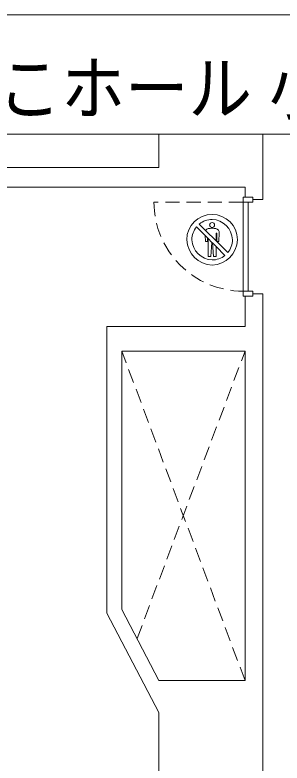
# Model space of a CAD drawing. Units: millimetres on the paper. Extents: x -1 to 279, y -216 to -20.
# Drawn here: x 191.9 to 214.6, y -83.9 to -20.3 of the extents above; entities that cross this region are included whole.
import ezdxf
from ezdxf.enums import TextEntityAlignment as Align

# ---------------------------------------------------------------- set-up
doc = ezdxf.new("R2010")
doc.units = ezdxf.units.MM
doc.linetypes.add('DASHED1', pattern=[1.8, 1.2, -0.6])
doc.layers.add('0-F', color=7, linetype='Continuous', lineweight=9)
doc.layers.add('F-F', color=7, linetype='Continuous', lineweight=9)
doc.styles.add('HG創英角ｺﾞｼｯｸUB', font='')
doc.styles.get('HG創英角ｺﾞｼｯｸUB').set_extended_font_data('HG創英角ｺﾞｼｯｸUB')

msp = doc.modelspace()

# ---------------------------------------------------------------- linework, layer by layer
at = {"layer": '0-F'}
for p, q in [((204.137, -30.457), (204.137, -33.281)), ((204.137, -30.457), (204.137, -33.281)), ((212.967, -34.795), (212.967, -30.457)), ((212.967, -34.795), (212.967, -30.457)), ((212.126, -35.803), (211.284, -35.803)), ((211.284, -36.225), (211.284, -35.803)), ((211.453, -35.803), (212.126, -35.803)), ((212.126, -36.015), (212.126, -35.803)), ((212.126, -36.225), (212.126, -35.803)), ((211.284, -36.225), (211.284, -43.793)), ((212.126, -36.225), (211.284, -36.225)), ((211.705, -43.793), (211.705, -36.225)), ((207.565, -38.09), (208.106, -38.632)), ((209.225, -39.586), (209.265, -38.846)), ((212.126, -43.793), (212.126, -44.213)), ((212.126, -44.213), (211.284, -44.213)), ((211.453, -44.213), (212.126, -44.213)), ((212.126, -44.003), (212.126, -44.213)), ((212.967, -83.317), (212.967, -44.003)), ((199.722, -46.777), (199.722, -71.119)), ((208.741, -46.777), (199.722, -46.777)), ((200.983, -48.881), (200.983, -70.809)), ((200.983, -48.881), (211.453, -48.881)), ((211.453, -76.843), (211.453, -48.881)), ((200.983, -70.809), (204.134, -76.843)), ((211.453, -76.843), (204.134, -76.843))]:
    msp.add_line(p, q, dxfattribs=at)
at = {"layer": '0-F', "linetype": 'DASHED1'}
for p, q in [((211.284, -36.225), (203.716, -36.225)), ((211.451, -76.843), (200.983, -48.881)), ((202.275, -73.284), (211.453, -48.881))]:
    msp.add_line(p, q, dxfattribs=at)
at = {"layer": '0-F'}
for points in [[(204.137, -33.281), (185.846, -33.281), (185.846, -31.431), (182.482, -31.431), (182.482, -33.281), (177.973, -33.281), (175.334, -31.403)], [(204.137, -33.281), (185.846, -33.281), (185.846, -31.431), (182.482, -31.431), (182.482, -33.281), (177.973, -33.281), (175.334, -31.403)], [(173.652, -32.271), (177.437, -34.963), (211.453, -34.963), (211.453, -35.803), (212.121, -35.803), (212.126, -36.015), (212.967, -36.015), (212.967, -34.795)], [(183.954, -34.963), (211.453, -34.963), (211.453, -35.803), (212.121, -35.803), (212.126, -36.015), (212.967, -36.015), (212.967, -34.795)], [(208.761, -40.852), (208.681, -39.693), (208.632, -39.644), (208.547, -40.852), (208.311, -40.852), (208.311, -39.323), (208.257, -39.27), (208.257, -39.586), (208.083, -39.586), (208.056, -39.068), (207.322, -38.335)], [(208.106, -38.632), (208.997, -39.523), (208.997, -38.878), (209.051, -38.878), (209.051, -39.577), (209.06, -39.586), (209.225, -39.586)], [(208.332, -38.479), (208.654, -38.449), (208.976, -38.479)], [(209.265, -38.846), (209.225, -39.586), (209.06, -39.586), (209.988, -40.513)], [(209.743, -40.756), (208.997, -40.01), (208.997, -40.852), (208.761, -40.852)], [(212.126, -43.793), (211.284, -43.793), (211.284, -44.213)], [(212.967, -44.003), (212.126, -44.003), (212.126, -44.215), (211.453, -44.213), (211.453, -46.777), (208.741, -46.777), (202.434, -46.777)], [(212.967, -70.955), (212.967, -44.003), (212.126, -44.003), (212.126, -44.215), (211.453, -44.213), (211.453, -46.777), (208.741, -46.777)], [(199.722, -48.039), (199.722, -71.119), (204.137, -79.565), (204.137, -86.933), (204.137, -127.301), (204.137, -137.391), (204.137, -163.461), (204.137, -165.227), (194.786, -165.227), (190.976, -169.047), (190.976, -178.599), (189.63, -178.599), (189.63, -180.953), (191.028, -180.967), (191.028, -197.215), (189.681, -197.215), (189.681, -198.727), (191.028, -198.727)], [(199.722, -71.119), (204.137, -79.565), (204.137, -86.933), (204.137, -137.391), (204.137, -163.461), (204.137, -165.227), (194.786, -165.227), (190.976, -169.047), (190.976, -178.599), (189.63, -178.599), (189.63, -180.953), (191.028, -180.967), (191.028, -197.215), (189.681, -197.215), (189.681, -198.727), (191.028, -198.727)], [(195.414, -166.741), (208.594, -166.741), (208.594, -137.391), (212.967, -137.391), (212.967, -76.843)]]:
    msp.add_lwpolyline(points, dxfattribs=at)
for points in [[(208.257, -39.586), (208.257, -39.27), (208.056, -39.068), (208.083, -39.586)], [(208.547, -40.852), (208.632, -39.644), (208.311, -39.323), (208.311, -40.852)], [(208.997, -38.878), (208.997, -39.523), (209.051, -39.577), (209.051, -38.878)], [(208.761, -40.852), (208.997, -40.852), (208.997, -40.01), (208.681, -39.693)], [(209.06, -39.586), (209.051, -39.577), (209.051, -39.586)]]:
    msp.add_lwpolyline(points, close=True, dxfattribs=at)
at = {"layer": '0-F', "linetype": 'DASHED1'}
msp.add_arc((211.284, -36.225), 7.568, 180.00208, 269.99943, dxfattribs=at)
at = {"layer": '0-F'}
for centre, radius, start, end in [((208.655, -39.424), 2.152, 90.01331, 180.01066), ((208.654, -39.424), 2.152, 359.99201, 89.98935), ((208.663, -39.437), 1.738, 90.17441, 129.18968), ((208.662, -38.178), 0.223, 92.11392, 177.99278), ((208.646, -38.178), 0.223, 2.08013, 87.83987), ((208.592, -39.486), 1.788, 2.10521, 87.88481), ((208.67, -39.426), 1.734, 141.02952, 179.82214), ((208.399, -38.821), 0.348, 100.99187, 147.15639), ((208.404, -38.829), 0.357, 101.59754, 146.55072), ((208.658, -40.237), 1.788, 90.13694, 100.51185), ((208.662, -38.162), 0.223, 182.037, 267.85631), ((208.645, -38.162), 0.224, 272.21971, 357.86029), ((208.652, -40.21), 1.761, 79.40975, 89.94475), ((208.899, -38.837), 0.366, 358.52106, 77.87884), ((208.9, -38.837), 0.365, 358.49065, 77.90925), ((208.736, -39.342), 2.235, 182.11153, 267.89113), ((208.724, -39.355), 1.788, 182.09195, 267.89141), ((208.574, -39.343), 2.233, 272.0665, 357.92551), ((208.639, -39.414), 1.74, 320.83092, 359.80167), ((208.654, -39.412), 1.73, 270.13936, 309.02105)]:
    msp.add_arc(centre, radius, start, end, dxfattribs=at)
at = {"layer": 'F-F'}
msp.add_line((178.956, -30.457), (277.862, -30.457), dxfattribs=at)
msp.add_lwpolyline([(279.381, -20.339), (-0.619, -20.339), (-0.619, -216.339)], dxfattribs=at)

# ---------------------------------------------------------------- texts
at = {"layer": 'F-F', "style": 'HG創英角ｺﾞｼｯｸUB', "width": 0.9}
msp.add_text('てだこホール 小ホール', height=4.399, dxfattribs=at).set_placement((179.64, -30.077), align=Align.BOTTOM_LEFT)

doc.saveas('drawing.dxf')
